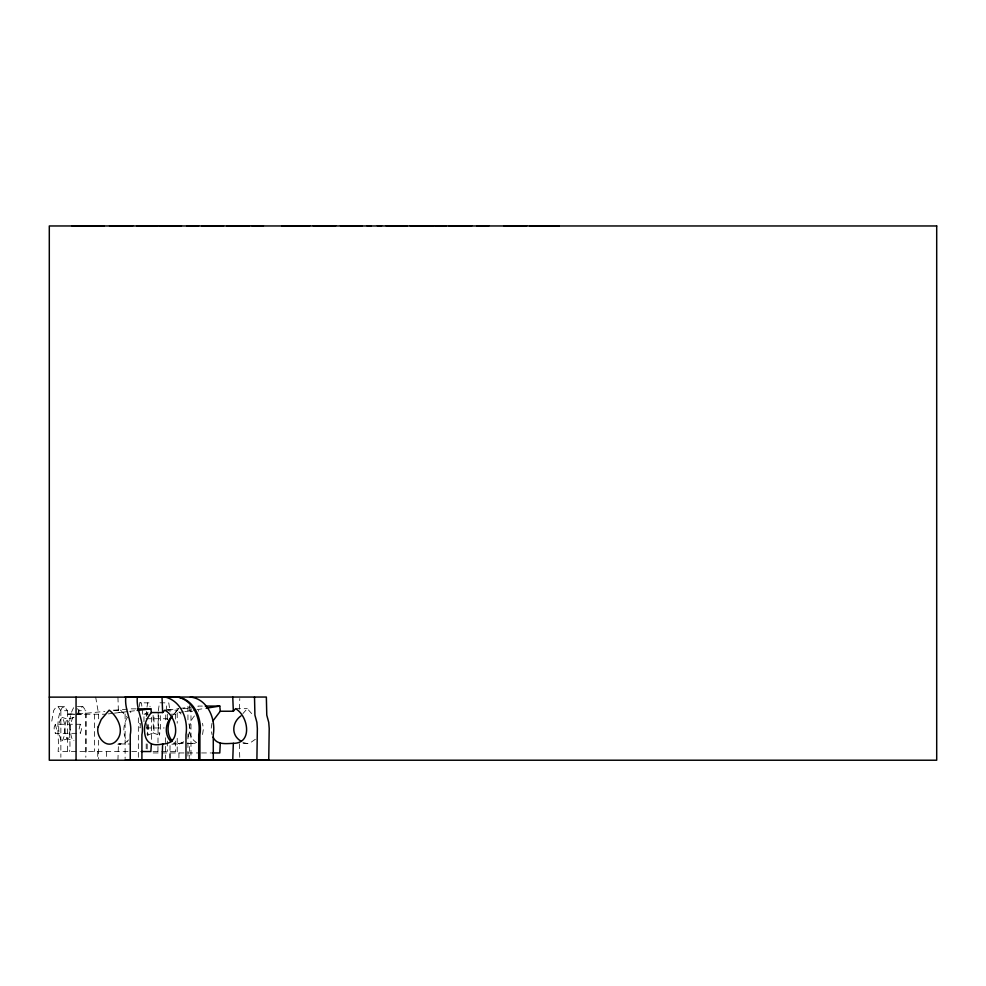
<?xml version="1.0" encoding="UTF-8"?>
<svg xmlns="http://www.w3.org/2000/svg" width="986" height="986" viewBox="0 0 986 986"><rect width="100%" height="100%" fill="white"/><g stroke="black" fill="none" stroke-linecap="round" stroke-linejoin="round"><path stroke-width="0.74" stroke-dasharray="4.93 3.7" d="M140.48 723.379L140.037 727.964L139.605 723.379M239.475 709.193L239.783 698.569M117.938 760.218L118.443 743.937L130.781 744.023M189.139 760.083L189.78 743.321L197.101 743.321M146.261 716.403L146.84 708.379M158.179 712.028L157.933 751.505M165.759 714.949L165.623 722.442M51.79 721.136L53.589 710.623L55.61 707.714L58.014 706.642L64.546 706.642L67.381 710.721L67.381 713.975L74.529 714.234L67.442 714.234L67.442 751.529M158.684 715.318L158.413 727.976L159.486 735.137L160.521 727.976L160.274 715.318M158.315 710.807L159.461 702.796L168.791 702.882L170.011 711.83M166.018 710.807L167.164 702.796M153.101 715.355L153.422 733.103L159.486 735.137M147.013 715.318L148.023 712.163M166.991 719.533L167.226 718.745L167.472 719.533M139.125 707.159L139.889 702.796L149.342 702.882L150.069 706.826M146.976 707.159L147.74 702.796M77.746 714.517L78.523 710.623L80.532 707.714L82.935 706.642L85.831 710.721L85.831 757.322M202.549 734.533L203.387 728.913L202.549 723.293M211.965 723.293L211.103 728.913L211.965 734.533M188.203 737.06L190.125 728.913L188.203 720.754M127.539 717.142C122.942 724.439 122.326 734.73 127.539 741.866M73.63 707.714C66.148 720.741 71.251 737.282 69.636 751.529M194.464 715.922C187.623 723.194 187.303 736.961 196.436 742.483L191.999 743.604L184.616 743.604M192.701 711.239L189.78 711.239L191.259 709.526M251.664 713.593L247.301 708.663L242.926 713.581M178.712 708.663L174.349 713.581M173.203 714.862L177.492 710.154L181.079 714.086M123.928 712.582L118.443 712.545L120.637 710.154L126.861 717.044M146.692 723.527L147.814 735.137L148.923 721.259M128.562 739.956L124.914 743.111L117.778 744.208M255.374 739.29L249.52 743.321L242.901 743.604M171.046 714.197L175.57 714.197L177.209 712.779L183.285 711.818M183.716 741.755L179.674 743.937L171.847 744.208M55.315 724.266L54.242 727.076A4.375 1.06 -90 0 0 54.181 729.677L55.315 733.337L80.285 733.337L81.431 729.677L80.938 725.018L80.285 724.266L55.315 724.266L56.461 728.814L55.315 733.337M64.546 706.642L62.13 707.714C54.649 720.741 59.665 737.282 58.088 751.529L140.554 751.529M143.968 721.666L143.968 714.197L147.197 712.779M80.285 724.266L79.139 728.814L80.285 733.337M61.884 740.843L62.438 740.622C65.828 733.769 65.803 724.39 62.438 717.525C56.88 721.74 58.359 734.311 61.317 740.622L67.874 738.76C70.635 732.98 70.77 725.03 67.874 719.25L61.884 717.327M183.088 742.483L178.712 743.604L174.349 742.483M73.999 717.525L66.912 719.25C64.139 725.092 64.041 732.931 66.912 738.76L73.999 740.622M73.432 717.327L72.865 717.525C69.488 724.402 69.501 733.757 72.865 740.622L73.432 740.843M147.814 735.137L153.989 732.561L153.989 714.431M184.813 711.584L195.45 709.908M196.978 709.673L204.583 708.466M168.113 710.019L178.577 708.638M180.068 708.441L190.52 707.061M108.361 713.876L112.909 713.334M114.425 713.161L128.081 711.535M129.61 711.362L135.674 710.647M77.931 714.086L104.836 711.387M113.809 710.487L127.268 709.144M202.352 706.075L198.001 706.075L198.556 711.239M77.426 706.642L82.935 706.642M183.137 708.663L190.52 708.663M235.58 708.663L247.301 708.663M136.142 708.848L130.263 708.848L130.781 712.631M167.447 709.464L170.011 709.464M113.489 710.154L120.637 710.154M166.215 710.154L177.492 710.154M58.014 706.642L60.861 710.721L67.381 710.721M77.487 708.675L78.929 710.721L85.831 710.721M67.381 713.975L86.053 714.234L86.053 751.529M76.427 714.234L105.317 714.234M143.968 714.197L148.504 714.197M146.076 718.745L167.226 718.745M146.076 727.964L164.206 727.964M178.712 743.604L183.137 743.604M153.003 751.505L175.57 751.505L177.209 752.947L177.209 735.088M153.2 752.947L200.01 752.947M201.538 752.947L211.066 752.947M139.889 702.796L141.479 702.882L142.724 714.197M177.492 744.208L173.203 743.111M118.443 743.937L120.637 744.208M247.301 743.604L242.926 742.483M189.78 743.321L191.999 743.604M95.679 697.127L98.637 714.234L98.637 718.831M189.522 705.557L189.78 711.239M117.938 697.127L118.443 712.545M239.339 743.752L239.783 758.604M190.976 707.048L190.976 760.083M187.944 706.272L187.944 721.641M187.944 733.954L187.944 758.554M178.922 752.947L178.922 758.665M177.209 712.779L177.209 723.194M175.57 714.197L175.57 720.174M175.57 741.065L175.57 751.505M170.011 745.539L170.011 758.653M169.986 752.947L169.986 758.665M167.324 714.197L167.324 720.174M167.324 741.065L167.324 751.505M165.623 737.738L165.623 758.653M151.524 717.179L151.524 741.065M147.197 724.685L147.197 735.088M147.197 744.023L147.197 749.964M146.199 743.863L146.199 749.976M138.348 717.857L138.348 758.653M125.111 713.963L125.111 758.554M106.636 751.529L106.636 757.322M98.637 740.289L98.637 758.678M97.725 751.529L97.725 757.322M94.385 714.234L94.385 751.529M78.929 710.721L78.929 713.975M60.861 710.721L60.861 757.322"/><path stroke-width="1.48" d="M232.758 760.083L233.337 743.321C226.225 743.592 216.489 745.194 213.038 737.06M162.012 760.218L162.641 743.937C150.155 747.105 144.572 741.041 144.486 729.702C144.375 723.317 147.382 717.352 151.376 712.545L150.858 708.848L137.621 708.848M220.297 743.321L219.779 752.947L212.187 752.947M151.376 743.937L150.858 751.529L141.75 751.529M213.038 720.754L220.297 711.239L233.337 711.239L235.58 708.663C248.447 716.033 252.81 743.666 233.337 743.321M171.244 717.044C165.044 723.724 164.317 735.334 171.244 741.755M172.377 715.922C166.991 722.861 166.24 734.447 172.377 741.115M240.954 715.922C232.043 722.245 230.798 735.223 240.954 741.115M151.376 712.545L162.641 712.545L164.81 710.154C177.69 717.167 181.584 744.307 162.641 743.937M206.099 708.231L219.779 706.075L220.297 711.239M137.19 710.462L150.858 708.848M71.941 225.782L104.282 225.782M109.532 225.782L132.802 225.782M136.758 225.782L157.144 225.782M158.98 225.782L181.449 225.782M186.637 225.782L198.605 225.782M201.871 225.782L223.526 225.782M226.669 225.782L249.594 225.782M252.009 225.782L263.447 225.782M281.749 225.782L309.777 225.782M313.24 225.782L335.696 225.782M340.453 225.782L362.108 225.782M367.051 225.782L371.192 225.782M377.391 225.782L381.594 225.782M386.167 225.782L407.218 225.782M410.213 225.782L433.47 225.782M435.011 225.782L446.448 225.782M448.913 225.782L471.838 225.782M476.867 225.782L488.834 225.782M503.92 225.782L526.66 225.782M529.568 225.782L559.198 225.782M125.111 697.04L266.356 697.04L266.775 715.121L268.734 722.393L269.215 728.543L268.734 760.218L125.111 760.083M49.3 697.127L178.33 697.127C194.168 701.366 201.119 719.681 198.704 734.73L198.704 760.218M205.261 706.075L219.779 706.075M248.004 760.083L256.89 760.218L257.358 728.543L256.89 722.393L254.918 715.121L254.511 697.04M191.013 760.083L199.911 760.218L199.911 734.718C202.549 719.164 194.39 698.901 176.987 697.04M204.41 760.083L213.284 760.218L213.284 734.718C215.946 719.164 207.763 698.889 190.347 697.04M165.586 697.127C181.412 701.379 188.375 719.681 185.972 734.73L185.972 760.218M137.35 697.127C135.858 710.117 144.683 721.666 141.91 734.73L141.91 760.218M125.838 697.127C124.088 710.142 133.061 721.666 130.251 734.73L130.251 760.218M232.758 697.04L233.337 711.239M162.012 697.127L162.641 712.545M76.058 697.127L76.058 760.218M98.181 726.855C95.432 736.369 106.106 749.656 115.424 741.755C125.468 732.265 118.419 717.327 109.187 710.154L101.25 719.435L98.181 726.855M936.7 225.967L49.3 225.967L49.3 760.218L936.7 760.218L936.7 225.967"/></g></svg>
